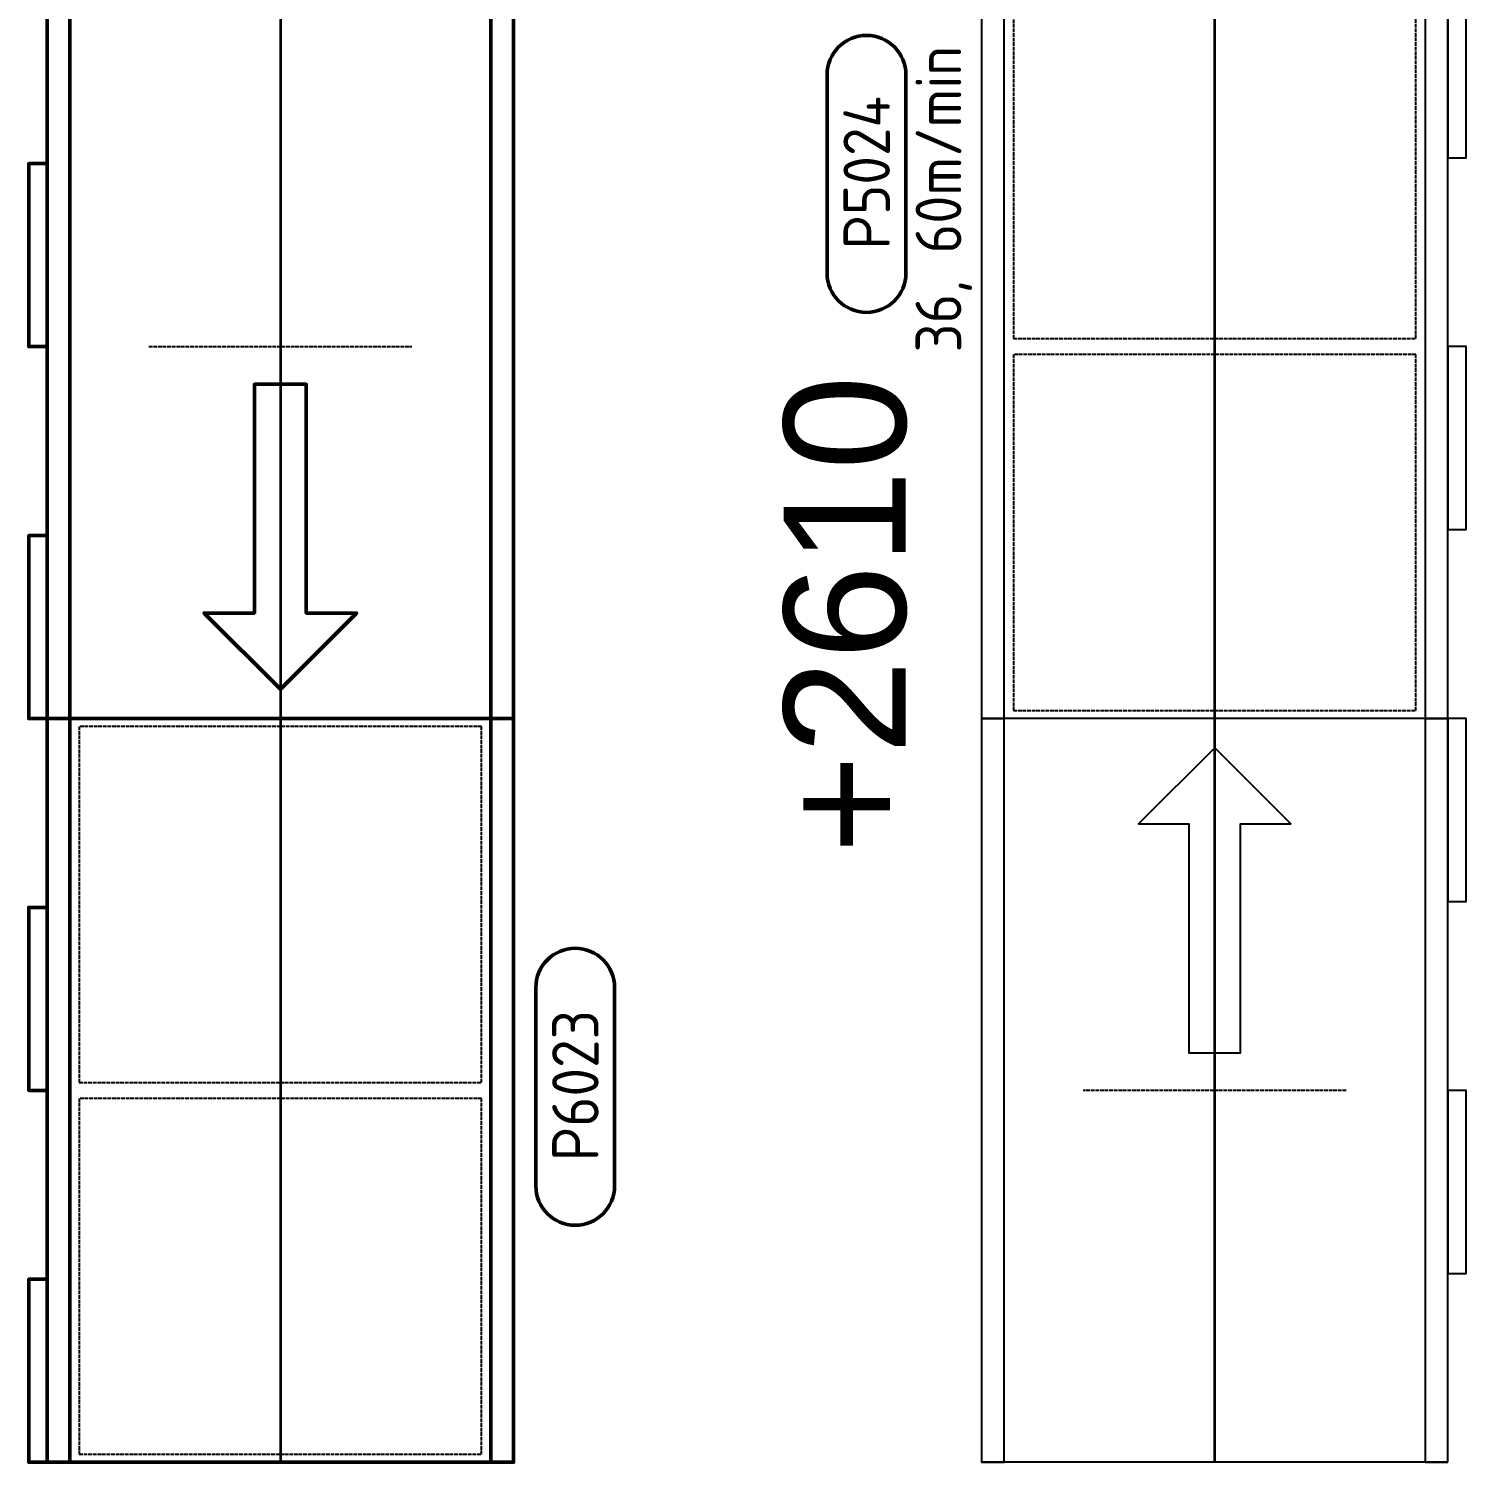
# Model space of a CAD drawing. Header units: millimetres. Extents: x 0 to 461941, y -159644 to 4828.
# Drawn here: x 229772 to 232129, y -42245 to -39895 of the extents above; entities that cross this region are included whole.
import ezdxf
from ezdxf.enums import TextEntityAlignment as Align

# ---------------------------------------------------------------- set-up
doc = ezdxf.new("R2010")
doc.units = ezdxf.units.MM
for name, pattern in [('Xref Conv Decant Empty Tote$0$AM_ISO02W050', [7.5, 6, -1.5]), ('Xref Conv Decant Empty Tote$0$AM_ISO08W050', [18, 12, -1.5, 3, -1.5]), ('Xref Conv Decant In$0$AM_ISO02W050', [7.5, 6, -1.5])]:
    doc.linetypes.add(name, pattern=pattern)
for name, color, linetype in [('AM_BOR', 4, 'Continuous'), ('Xref Conv Decant Empty Tote$0$Conv - Empty Tote', 35, 'Continuous'), ('Xref Conv Decant Empty Tote$0$P_Number2', 4, 'Continuous'), ('Xref Conv Decant In$0$P_Number1', 4, 'Continuous')]:
    doc.layers.add(name, color=color, linetype=linetype)
for name, color, linetype, lineweight in [('Xref Conv Decant Empty Tote$0$Cont 2.5', 7, 'Continuous', 50), ('Xref Conv Decant Empty Tote$0$Conveyor Centreline', 2, 'Continuous', 35), ('Xref Conv Decant Empty Tote$0$Conveyor Speeds', 8, 'Xref Conv Decant Empty Tote$0$AM_ISO08W050', 25), ('Xref Conv Decant Empty Tote$0$Hidden', 9, 'Xref Conv Decant Empty Tote$0$AM_ISO02W050', 25), ('Xref Conv Decant Empty Tote$0$Text', 40, 'Continuous', 35), ('Xref Conv Decant In$0$Cont 2.5', 7, 'Continuous', 50), ('Xref Conv Decant In$0$Conv Decant In Out', 5, 'Continuous', 50), ('Xref Conv Decant In$0$Conveyor Centreline', 2, 'Continuous', 35), ('Xref Conv Decant In$0$Hidden', 9, 'Xref Conv Decant In$0$AM_ISO02W050', 25), ('Xref Conv Decant In$0$Text', 40, 'Continuous', 35)]:
    doc.layers.add(name, color=color, linetype=linetype, lineweight=lineweight)
doc.styles.add('Xref Conv Decant Empty Tote$0$Arial', font='arial.ttf', dxfattribs={"height": 2.950599})
doc.styles.add('Xref Conv Decant Empty Tote$0$STANDARD', font='ISOCP.SHX')
doc.styles.add('Xref Conv Decant In$0$STANDARD', font='ISOCP.SHX')

# ---------------------------------------------------------------- blocks, each defined once
blk = doc.blocks.new('Xref Conv Decant Empty Tote$0$Pno2')
at = {"layer": 'Xref Conv Decant Empty Tote$0$Cont 2.5', "lineweight": 50}
blk.add_lwpolyline([(-6.467, 2.549), (6.321, 2.549, -1), (6.321, -2.54), (-6.467, -2.54, -1)], format="xyb", close=True, dxfattribs=at)
at = {"layer": 'Xref Conv Decant Empty Tote$0$Text', "color": 7, "style": 'Xref Conv Decant Empty Tote$0$STANDARD'}
blk.add_attdef('PNO', text='', height=3, dxfattribs=at).set_placement((0, 0), align=Align.MIDDLE)
blk = doc.blocks.new('*U166')
for p, q in [((0, -382.5), (0, 382.5)), ((1219.2, -382.5), (1219.2, 382.5))]:
    blk.add_line(p, q)
for points in [[(0, 345), (1219.2, 345), (1219.2, 382.5), (0, 382.5)], [(0, -382.5), (1219.2, -382.5), (1219.2, -345), (0, -345)], [(609.6, -382.5), (309.6, -382.5), (309.6, -412.5), (609.6, -412.5)], [(1219.2, -382.5), (919.2, -382.5), (919.2, -412.5), (1219.2, -412.5)]]:
    blk.add_lwpolyline(points, close=True)
at = {"layer": 'Xref Conv Decant Empty Tote$0$Conveyor Centreline'}
blk.add_lwpolyline([(0, 0), (1219.2, 0)], dxfattribs=at)
at = {"layer": 'Xref Conv Decant Empty Tote$0$Hidden'}
for points in [[(13.1, -330), (596.5, -330), (596.5, 330), (13.1, 330)], [(622.7, -330), (1206.1, -330), (1206.1, 330), (622.7, 330)]]:
    blk.add_lwpolyline(points, close=True, dxfattribs=at)
blk = doc.blocks.new('*U165')
for p, q in [((-1219.2, -382.5), (-1219.2, 382.5)), ((0, -382.5), (0, 382.5))]:
    blk.add_line(p, q)
for points in [[(0, 345), (-1219.2, 345), (-1219.2, 382.5), (0, 382.5)], [(0, -382.5), (-1219.2, -382.5), (-1219.2, -345), (0, -345)], [(-1219.2, -382.5), (-919.2, -382.5), (-919.2, -412.5), (-1219.2, -412.5)], [(-609.6, -382.5), (-309.6, -382.5), (-309.6, -412.5), (-609.6, -412.5)]]:
    blk.add_lwpolyline(points, close=True)
at = {"layer": 'Xref Conv Decant Empty Tote$0$Conveyor Centreline'}
blk.add_lwpolyline([(0, 0), (-1219.2, 0)], dxfattribs=at)
at = {"layer": 'Xref Conv Decant Empty Tote$0$Hidden'}
for p, q in [((-609.6, -215.5), (-609.6, 215.5)), ((0, -215.5), (0, 215.5))]:
    blk.add_line(p, q, dxfattribs=at)
blk = doc.blocks.new('*U145')
at = {"color": 0, "linetype": 'Continuous'}
blk.add_lwpolyline([(0, 0), (125, 125), (125, 42.5), (500, 42.5), (500, -42.5), (125, -42.5), (125, -125)], close=True, dxfattribs=at)
blk = doc.blocks.new('Xref Conv Decant Empty Tote')
at = {"layer": 'Xref Conv Decant Empty Tote$0$Conv - Empty Tote', "rotation": 90}
blk.add_blockref('*U166', (231716.8, -41025.8), dxfattribs=at)
at = {"layer": 'Xref Conv Decant Empty Tote$0$Conv - Empty Tote', "xscale": -1, "rotation": 90}
for name, p in [('*U165', (231716.8, -42245)), ('*U145', (231716.8, -41073.7))]:
    blk.add_blockref(name, p, dxfattribs=at)
at = {"layer": 'Xref Conv Decant Empty Tote$0$P_Number2', "xscale": 25.4, "yscale": 25.4, "zscale": 25.4, "rotation": 90}
blk.add_blockref('Xref Conv Decant Empty Tote$0$Pno2', (231146, -40131.2), dxfattribs=at).add_auto_attribs({'PNO': 'P5024'})
at = {"layer": 'Xref Conv Decant Empty Tote$0$Conv - Empty Tote', "style": 'Xref Conv Decant Empty Tote$0$Arial'}
blk.add_text('+2610', height=200, rotation=90, dxfattribs=at).set_placement((231210.2, -41247.9))
at = {"layer": 'Xref Conv Decant Empty Tote$0$Conveyor Speeds', "insert": (231226.4, -40425.6), "char_height": 75, "attachment_point": 1, "rotation": 90, "style": 'Xref Conv Decant Empty Tote$0$STANDARD'}
blk.add_mtext_dynamic_manual_height_columns('36, 60m/min', width=1630.752, gutter_width=11.4, heights=[0], dxfattribs=at)
blk = doc.blocks.new('Xref Conv Decant In$0$Pno2')
at = {"layer": 'Xref Conv Decant In$0$Cont 2.5', "lineweight": 50}
blk.add_lwpolyline([(-6.467, 2.549), (6.321, 2.549, -1), (6.321, -2.54), (-6.467, -2.54, -1)], format="xyb", close=True, dxfattribs=at)
at = {"layer": 'Xref Conv Decant In$0$Text', "color": 7, "style": 'Xref Conv Decant In$0$STANDARD'}
blk.add_attdef('PNO', text='', height=3, dxfattribs=at).set_placement((0, 0), align=Align.MIDDLE)
blk = doc.blocks.new('*U437')
for p, q in [((0, -382.5), (0, 382.5)), ((1219.2, -382.5), (1219.2, 382.5))]:
    blk.add_line(p, q)
for points in [[(0, 345), (1219.2, 345), (1219.2, 382.5), (0, 382.5)], [(0, -382.5), (1219.2, -382.5), (1219.2, -345), (0, -345)], [(609.6, -382.5), (309.6, -382.5), (309.6, -412.5), (609.6, -412.5)], [(1219.2, -382.5), (919.2, -382.5), (919.2, -412.5), (1219.2, -412.5)]]:
    blk.add_lwpolyline(points, close=True)
at = {"layer": 'Xref Conv Decant In$0$Conveyor Centreline'}
blk.add_lwpolyline([(0, 0), (1219.2, 0)], dxfattribs=at)
at = {"layer": 'Xref Conv Decant In$0$Hidden'}
for points in [[(13.1, -330), (596.5, -330), (596.5, 330), (13.1, 330)], [(622.7, -330), (1206.1, -330), (1206.1, 330), (622.7, 330)]]:
    blk.add_lwpolyline(points, close=True, dxfattribs=at)
blk = doc.blocks.new('*U423')
for p, q in [((-1219.2, -382.5), (-1219.2, 382.5)), ((0, -382.5), (0, 382.5))]:
    blk.add_line(p, q)
for points in [[(0, 345), (-1219.2, 345), (-1219.2, 382.5), (0, 382.5)], [(0, -382.5), (-1219.2, -382.5), (-1219.2, -345), (0, -345)], [(-1219.2, -382.5), (-919.2, -382.5), (-919.2, -412.5), (-1219.2, -412.5)], [(-609.6, -382.5), (-309.6, -382.5), (-309.6, -412.5), (-609.6, -412.5)]]:
    blk.add_lwpolyline(points, close=True)
at = {"layer": 'Xref Conv Decant In$0$Conveyor Centreline'}
blk.add_lwpolyline([(0, 0), (-1219.2, 0)], dxfattribs=at)
at = {"layer": 'Xref Conv Decant In$0$Hidden'}
for p, q in [((-609.6, -215.5), (-609.6, 215.5)), ((0, -215.5), (0, 215.5))]:
    blk.add_line(p, q, dxfattribs=at)
blk = doc.blocks.new('*U421')
at = {"color": 0, "linetype": 'Continuous'}
blk.add_lwpolyline([(0, 0), (125, 125), (125, 42.5), (500, 42.5), (500, -42.5), (125, -42.5), (125, -125)], close=True, dxfattribs=at)
blk = doc.blocks.new('Xref Conv Decant In')
at = {"layer": 'Xref Conv Decant In$0$Conv Decant In Out', "xscale": -1, "rotation": 270}
for name, p in [('*U423', (230184.8, -39806.6)), ('*U421', (230184.8, -40977.9))]:
    blk.add_blockref(name, p, dxfattribs=at)
at = {"layer": 'Xref Conv Decant In$0$Conv Decant In Out', "rotation": 270}
blk.add_blockref('*U437', (230184.8, -41025.8), dxfattribs=at)
at = {"layer": 'Xref Conv Decant In$0$P_Number1', "xscale": 25.4, "yscale": 25.4, "zscale": 25.4, "rotation": 90}
blk.add_blockref('Xref Conv Decant In$0$Pno2', (230668.4, -41627.6), dxfattribs=at).add_auto_attribs({'PNO': 'P6023'})

msp = doc.modelspace()

# ---------------------------------------------------------------- block references
msp.add_blockref('Xref Conv Decant Empty Tote', (0, 0))
at = {"layer": 'AM_BOR'}
msp.add_blockref('Xref Conv Decant In', (0, 0), dxfattribs=at)

doc.saveas('drawing.dxf')
